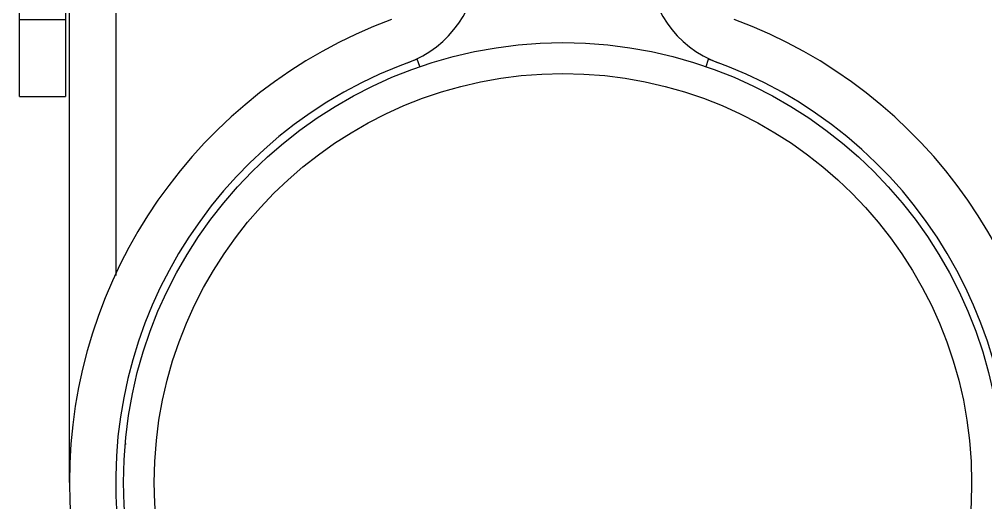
# Model space of a CAD drawing. Extents: x 4995099 to 5303443, y 4627657 to 4889583.
# Drawn here: x 5020449 to 5022269, y 4730890 to 4731800 of the extents above; entities that cross this region are included whole.
import ezdxf

# ---------------------------------------------------------------- set-up
doc = ezdxf.new("R2010")
doc.units = 0
doc.header["$LTSCALE"] = 1000
doc.header["$MEASUREMENT"] = 0
doc.layers.get('0').update_dxf_attribs({"color": 4, "linetype": 'CONTINUOUS'})

msp = doc.modelspace()

# ---------------------------------------------------------------- linework, layer by layer
at = {"linetype": 'Continuous'}
for p, q in [((5020449.5, 4731654.3), (5020449.5, 4732271.4)), ((5020536.6, 4732271.4), (5020536.6, 4731654.3)), ((5020543.8, 4730928.3), (5020543.8, 4732264.2)), ((5020631, 4732264.2), (5020631, 4731317.9)), ((5020449.5, 4731799.5), (5020536.6, 4731799.5)), ((5021203.7, 4731710.9), (5021198.9, 4731724.6)), ((5021742.6, 4731710.9), (5021747.3, 4731724.6)), ((5020449.5, 4731654.3), (5020536.6, 4731654.3)), ((5020649.5, 4731000.9), (5020650.7, 4731000.9))]:
    msp.add_line(p, q, dxfattribs=at)
for radius in [827.6, 769.6]:
    msp.add_circle((5021473.1, 4730928.3), radius, dxfattribs=at)
for centre, radius, start, end in [((5021110.1, 4731908.7), 203.3, 290.3175, 0), ((5021836.1, 4731908.7), 203.3, 180, 249.6825), ((5021473.1, 4730928.3), 929.3, 110.3175, 249.6825), ((5021473.1, 4730928.3), 929.3, 290.3175, 69.6825), ((5021473.1, 4730928.3), 842.2, 109, 71)]:
    msp.add_arc(centre, radius, start, end, dxfattribs=at)

doc.saveas('drawing.dxf')
